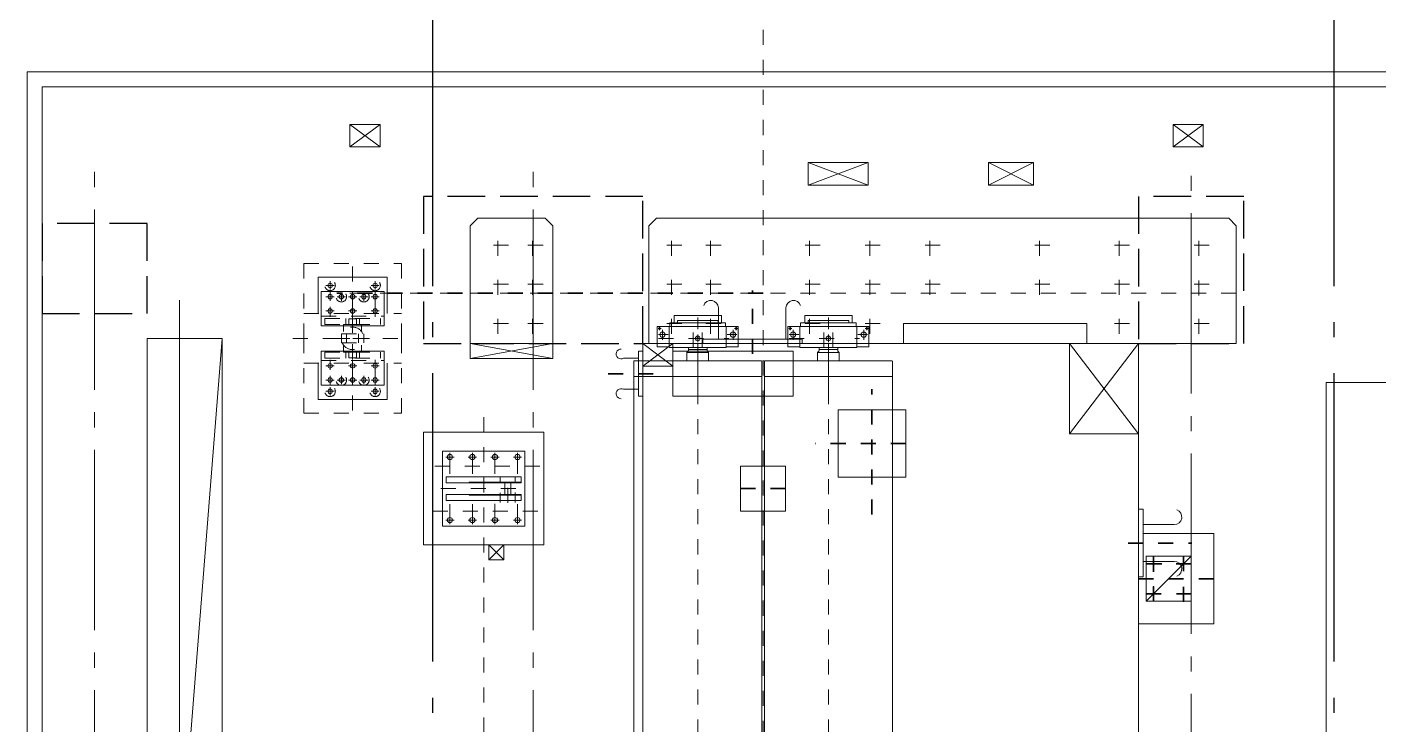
# Model space of a CAD drawing. Header units: metres. Extents: x 497148 to 498044, y 2998751 to 2999627.
# Drawn here: x 497595.23 to 497604.23, y 2999606.05 to 2999610.7 of the extents above; entities that cross this region are included whole.
import ezdxf

# ---------------------------------------------------------------- set-up
doc = ezdxf.new("R2010")
doc.units = ezdxf.units.M
for name, pattern in [('ACAD_ISO04W100', [30.5, 24, -3, 0.5, -3]), ('AD_LTYPE1 0 mm', [2, 1, -1]), ('AD_LTYPE2 0 mm', [16, 13, -1, 1, -1]), ('CENTER', [2, 1.25, -0.25, 0.25, -0.25]), ('DASH', [0.35, 0.25, -0.1]), ('点画线', [18, 12, -2, 2, -2]), ('虚线', [2, 1, -1])]:
    doc.linetypes.add(name, pattern=pattern)
for name, color, linetype, lineweight in [('ACAD0', 7, 'Continuous', 0), ('ACAD05', 4, 'AD_LTYPE2 0 mm', 0), ('ACAD实线', 7, 'Continuous', 0), ('EB0', 7, 'Continuous', 9), ('中心线层', 1, 'CENTER', 9), ('管道', 7, 'Continuous', 20), ('纸机', 7, 'Continuous', 0), ('虚线层', 6, '虚线', 18), ('设备', 253, 'Continuous', 15)]:
    doc.layers.add(name, color=color, linetype=linetype, lineweight=lineweight)
doc.layers.add('COLUMN', color=9, linetype='Continuous')
doc.layers.add('DOTE', color=1, linetype='CENTER')

# ---------------------------------------------------------------- blocks, each defined once
blk = doc.blocks.new('*X417')
at = {"layer": 'ACAD0', "color": 1, "linetype": 'AD_LTYPE1 0 mm', "lineweight": 0}
for p, q in [((7365.6, 4815.3), (7365.6, 4865.3)), ((7390.6, 4840.3), (7340.6, 4840.3))]:
    blk.add_line(p, q, dxfattribs=at)
at = {"layer": 'ACAD0', "color": 7, "linetype": 'Continuous', "lineweight": 0}
blk.add_circle((7365.6, 4840.3), 3.75, dxfattribs=at)
at = {"layer": 'ACAD0', "color": 1, "linetype": 'Continuous', "lineweight": 0}
blk.add_arc((7365.6, 4840.3), 5, 162, 72, dxfattribs=at)
blk = doc.blocks.new('*X418')
at = {"layer": 'ACAD0', "color": 1, "linetype": 'AD_LTYPE1 0 mm', "lineweight": 0}
for p, q in [((7365.6, 4815.3), (7365.6, 4865.3)), ((7390.6, 4840.3), (7340.6, 4840.3))]:
    blk.add_line(p, q, dxfattribs=at)
at = {"layer": 'ACAD0', "color": 7, "linetype": 'Continuous', "lineweight": 0}
blk.add_circle((7365.6, 4840.3), 3.75, dxfattribs=at)
at = {"layer": 'ACAD0', "color": 1, "linetype": 'Continuous', "lineweight": 0}
blk.add_arc((7365.6, 4840.3), 5, 162, 72, dxfattribs=at)
blk = doc.blocks.new('76677676_1')
at = {"layer": 'EB0'}
for p, q in [((0, 500), (-550, 500)), ((-550, 500), (-550, 0)), ((0, 500), (0, 0)), ((-25, 329), (-525, 329)), ((-525, 329), (-525, 289)), ((-177.7, 293), (-525, 293)), ((-25, 289), (-525, 289)), ((-455, 211), (-455, 289)), ((-415, 211), (-415, 289)), ((-177.7, 293), (-177.7, 289)), ((-25, 329), (-25, 289)), ((-25, 211), (-525, 211)), ((-525, 211), (-525, 171)), ((-177.7, 207), (-525, 207)), ((-177.7, 211), (-177.7, 207)), ((-25, 211), (-25, 171)), ((-25, 171), (-525, 171)), ((0, 0), (-550, 0))]:
    blk.add_line(p, q, dxfattribs=at)
for centre in [(-500, 460), (-350, 460), (-200, 460), (-50, 460), (-500, 40), (-350, 40), (-200, 40), (-50, 40)]:
    blk.add_circle(centre, 17.5, dxfattribs=at)
at = {"layer": '中心线层', "linetype": '点画线', "lineweight": 18}
for p, q in [((-527.5, 460), (-472.5, 460)), ((-500, 487.5), (-500, 432.5)), ((-377.5, 460), (-322.5, 460)), ((-350, 487.5), (-350, 432.5)), ((-227.5, 460), (-172.5, 460)), ((-200, 487.5), (-200, 432.5)), ((-77.5, 460), (-22.5, 460)), ((-50, 487.5), (-50, 432.5)), ((-527.5, 40), (-472.5, 40)), ((-500, 67.5), (-500, 12.5)), ((-377.5, 40), (-322.5, 40)), ((-350, 67.5), (-350, 12.5)), ((-227.5, 40), (-172.5, 40)), ((-200, 67.5), (-200, 12.5)), ((-77.5, 40), (-22.5, 40)), ((-50, 67.5), (-50, 12.5))]:
    blk.add_line(p, q, dxfattribs=at)
at = {"layer": '中心线层'}
for p, q in [((-435, 154.8), (-435, 343.5)), ((11.1, 250), (-565.6, 250)), ((-485, 157.8), (-485, 224.8)), ((-385, 158.3), (-385, 222.5))]:
    blk.add_line(p, q, dxfattribs=at)
at = {"layer": '虚线层'}
for p, q in [((-485, 293), (-485, 329)), ((-385, 293), (-385, 329))]:
    blk.add_line(p, q, dxfattribs=at)
blk = doc.blocks.new('rdg546565_5')
at = {"layer": 'ACAD05', "linetype": 'AD_LTYPE2 0 mm', "lineweight": 0}
for p, q in [((-117.8, -154.4), (-117.8, 138.3)), ((0, 0), (-229.8, 0))]:
    blk.add_line(p, q, dxfattribs=at)
at = {"layer": 'ACAD实线', "color": 6, "linetype": '虚线'}
for p, q in [((-57.8, 92.5), (-177.8, 92.5)), ((-177.8, 92.5), (-177.8, 45)), ((-92.8, 130), (-142.8, 130)), ((-142.8, 130), (-142.8, 92.5)), ((-92.8, 130), (-92.8, 92.5)), ((-57.8, 45), (-57.8, 92.5)), ((-42.8, 30), (-192.8, 30)), ((-192.8, -30), (-192.8, 30)), ((-157.8, -30), (-157.8, 30)), ((-77.8, -30), (-77.8, 30)), ((-42.8, -30), (-42.8, 30)), ((-42.8, -30), (-192.8, -30)), ((-177.8, -92.5), (-177.8, -45)), ((-57.8, -92.5), (-57.8, -45)), ((-57.8, -92.5), (-177.8, -92.5)), ((-142.8, -130), (-142.8, -92.5)), ((-92.8, -130), (-142.8, -130)), ((-92.8, -130), (-92.8, -92.5))]:
    blk.add_line(p, q, dxfattribs=at)
for start, end in [(23.57818, 156.42182), (203.57818, 336.42182)]:
    blk.add_arc((-117.8, 0), 75, start, end, dxfattribs=at)
blk = doc.blocks.new('545564')
at = {"layer": 'ACAD实线', "color": 1, "linetype": '点画线'}
for p, q in [((-360, 102.5), (-360, -7.1)), ((-360, 0), (-360, 20)), ((-210, 0), (-210, 20)), ((-60, 0), (-60, 20))]:
    blk.add_line(p, q, dxfattribs=at)
at = {"layer": 'EB0'}
for p, q in [((-420, 0), (-420, 228)), ((0, 228), (-420, 228)), ((0, 0), (0, 228)), ((0, 0), (-420, 0))]:
    blk.add_line(p, q, dxfattribs=at)
for centre in [(-360, 130), (-210, 130), (-60, 130), (-360, 35), (-210, 35), (-60, 35)]:
    blk.add_circle(centre, 15, dxfattribs=at)
at = {"layer": '中心线层'}
blk.add_line((-210, 174.7), (-210, 255.5), dxfattribs=at)
at = {"layer": '中心线层', "linetype": '点画线', "lineweight": 18}
for p, q in [((-387.5, 130), (-332.5, 130)), ((-360, 102.5), (-360, 170)), ((-237.5, 130), (-182.5, 130)), ((-210, 102.5), (-210, 170)), ((-87.5, 130), (-32.5, 130)), ((-60, 102.5), (-60, 170)), ((-387.5, 35), (-332.5, 35)), ((-360, 7.5), (-360, 62.5)), ((-237.5, 35), (-182.5, 35)), ((-210, 7.5), (-210, 62.5)), ((-87.5, 35), (-32.5, 35)), ((-60, 7.5), (-60, 62.5))]:
    blk.add_line(p, q, dxfattribs=at)
at = {"layer": '虚线层'}
for p, q in [((-25, 220), (-395, 220)), ((-395, 180), (-395, 220)), ((-255, 180), (-255, 217.5)), ((-165, 180), (-165, 217.5)), ((-25, 180), (-25, 220)), ((0, 165), (-420, 165)), ((-25, 180), (-395, 180))]:
    blk.add_line(p, q, dxfattribs=at)
blk = doc.blocks.new('A$C18155853')
at = {"layer": '设备', "linetype": 'ACAD_ISO04W100', "ltscale": 0.05}
for p, q in [((-7363.7, 5778.9), (-7363.7, -7939.6)), ((-4213.7, 3425), (-10201.7, 3425)), ((-7798.7, 2987.3), (-7798.7, -2540.5)), ((-6928.7, 2987.3), (-6928.7, -2540.5)), ((-9223.7, -2500), (-9223.7, 2671.1))]:
    blk.add_line(p, q, dxfattribs=at)
at = {"layer": '设备', "color": 1}
for p, q in [((-10113.7, 4550), (-9913.7, 4550)), ((-10113.7, 4400), (-10113.7, 4550)), ((-10113.7, 4550), (-9913.7, 4550)), ((-9913.7, 4400), (-10113.7, 4550)), ((-10113.7, 4400), (-9913.7, 4550)), ((-10084.9, 4550), (-9913.7, 4550)), ((-9913.7, 4400), (-9913.7, 4550)), ((-9913.7, 4400), (-9913.7, 4550)), ((-4633.7, 4550), (-4433.7, 4550)), ((-4633.7, 4400), (-4633.7, 4550)), ((-4633.7, 4550), (-4433.7, 4550)), ((-4433.7, 4400), (-4633.7, 4550)), ((-4633.7, 4400), (-4433.7, 4550)), ((-4604.9, 4550), (-4433.7, 4550)), ((-4433.7, 4400), (-4433.7, 4550)), ((-4433.7, 4400), (-4433.7, 4550)), ((-10113.7, 4400), (-9913.7, 4400)), ((-10113.7, 4400), (-9913.7, 4400)), ((-4633.7, 4400), (-4433.7, 4400)), ((-4633.7, 4400), (-4433.7, 4400))]:
    blk.add_line(p, q, dxfattribs=at)
at = {"layer": '设备', "color": 4}
for p, q in [((-7063.7, 4145), (-6663.7, 4295)), ((-6663.7, 4145), (-7063.7, 4295)), ((-7063.7, 4295), (-6663.7, 4295)), ((-7063.7, 4295), (-7063.7, 4145)), ((-6663.7, 4295), (-6663.7, 4145)), ((-5863.7, 4145), (-5563.7, 4295)), ((-5563.7, 4145), (-5863.7, 4295)), ((-5863.7, 4295), (-5563.7, 4295)), ((-5863.7, 4295), (-5863.7, 4145)), ((-5563.7, 4295), (-5563.7, 4145)), ((-7063.7, 4145), (-6663.7, 4145)), ((-5863.7, 4145), (-5563.7, 4145)), ((-9263.7, 3925), (-9313.7, 3875)), ((-9263.7, 3925), (-9313.7, 3875)), ((-9313.7, 3090), (-9313.7, 3875)), ((-9313.7, 3090), (-9313.7, 3875)), ((-8813.7, 3925), (-9263.7, 3925)), ((-8813.7, 3925), (-9263.7, 3925)), ((-8763.7, 3875), (-8813.7, 3925)), ((-8763.7, 3875), (-8813.7, 3925)), ((-8763.7, 3090), (-8763.7, 3875)), ((-8763.7, 3090), (-8763.7, 3875)), ((-8123.7, 3875), (-8073.7, 3925)), ((-8123.7, 3090), (-8123.7, 3875)), ((-8073.7, 3925), (-4863.7, 3925)), ((-4863.7, 3925), (-4263.7, 3925)), ((-4213.7, 3875), (-4263.7, 3925)), ((-4213.7, 3090), (-4213.7, 3875)), ((-7661.5, 3327.7), (-7661.5, 3120)), ((-7661.5, 3327.7), (-7661.5, 3120)), ((-7211.3, 3327.7), (-7211.3, 3120)), ((-6428.7, 3223), (-5418.4, 3223)), ((-6428.7, 3223), (-6428.7, 3090)), ((-6402.4, 3223), (-5208.7, 3223)), ((-5208.7, 3223), (-5208.7, 3090)), ((-11463.7, 3125), (-11463.7, 0)), ((-10963.7, 3125), (-11463.7, 3125)), ((-11463.7, -3125), (-10963.7, 3125)), ((-10963.7, 3125), (-10963.7, 0)), ((-8763.7, 3090), (-9313.7, 3090)), ((-9313.7, 3090), (-9313.7, 2990)), ((-8763.7, 2990), (-9313.7, 3090)), ((-9313.7, 2990), (-8763.7, 3090)), ((-8763.7, 3090), (-9313.7, 3090)), ((-9313.7, 3090), (-9313.7, 2990)), ((-8763.7, 2990), (-9313.7, 3090)), ((-9313.7, 2990), (-8763.7, 3090)), ((-8763.7, 3090), (-8763.7, 2990)), ((-8763.7, 3090), (-8763.7, 2990)), ((-7963.7, 2940), (-8163.7, 3090)), ((-8163.7, 2940), (-7963.7, 3090)), ((-8163.7, 3090), (-8163.7, 2940)), ((-8163.7, 3090), (-4863.7, 3090)), ((-7963.7, 2940), (-7963.7, 3090)), ((-7103.7, 3120), (-7763.7, 3120)), ((-7763.7, 3120), (-7763.7, 3090)), ((-7103.7, 3090), (-7763.7, 3090)), ((-7103.7, 3120), (-7103.7, 3090)), ((-5323.7, 3090), (-5323.7, 2490)), ((-5323.7, 3090), (-4863.7, 2490)), ((-4863.7, 3090), (-5323.7, 2490)), ((-4863.7, 3090), (-4863.7, 2433.1)), ((-4863.7, 3090), (-4213.7, 3090)), ((-8763.7, 2990), (-9313.7, 2990)), ((-8763.7, 2990), (-9313.7, 2990)), ((-8292.2, 2993.8), (-8193.7, 2993.8)), ((-8193.7, 3040), (-8193.7, 2740)), ((-8193.7, 3040), (-8163.7, 3040)), ((-8163.7, 3040), (-8163.7, 2740)), ((-7963.7, 3040), (-7963.7, 2740)), ((-7963.7, 3040), (-7163.7, 3040)), ((-7163.7, 3040), (-7163.7, 2740)), ((-8163.7, 2940), (-7963.7, 2940)), ((-8292.2, 2786.2), (-8193.7, 2786.2)), ((-8193.7, 2740), (-8163.7, 2740)), ((-7963.7, 2740), (-7163.7, 2740)), ((-6413.7, 2650), (-6863.7, 2650)), ((-6863.7, 2650), (-6863.7, 2425)), ((-6413.7, 2200), (-6413.7, 2650)), ((-4863.7, 2563.1), (-4863.7, 400)), ((-9623.7, 1750), (-9623.7, 2500)), ((-8823.7, 2500), (-9623.7, 2500)), ((-9623.7, 1750), (-9623.7, 2500)), ((-8823.7, 2500), (-9623.7, 2500)), ((-8823.7, 1750), (-8823.7, 2500)), ((-8823.7, 1750), (-8823.7, 2500)), ((-5323.7, 2490), (-4863.7, 2490)), ((-4863.7, 2050), (-4863.7, 2500)), ((-6863.7, 2425), (-6863.7, 2200)), ((-7213.7, 2275), (-7513.7, 2275)), ((-7513.7, 2275), (-7513.7, 2125)), ((-7213.7, 1975), (-7213.7, 2275)), ((-6863.7, 2200), (-6413.7, 2200)), ((-7513.7, 2125), (-7513.7, 1975)), ((-4833.7, 1987.5), (-4863.7, 1987.5)), ((-4833.7, 1537.5), (-4833.7, 1987.5)), ((-7513.7, 1975), (-7213.7, 1975)), ((-4626, 1885.2), (-4833.7, 1885.2)), ((-4363.7, 1825), (-4833.7, 1825)), ((-4363.7, 1825), (-4363.7, 1225)), ((-8823.7, 1750), (-9623.7, 1750)), ((-8823.7, 1750), (-9623.7, 1750)), ((-9188.7, 1650), (-9188.7, 1750)), ((-9088.7, 1750), (-9188.7, 1650)), ((-9188.7, 1750), (-9088.7, 1650)), ((-9188.7, 1650), (-9188.7, 1750)), ((-9088.7, 1750), (-9188.7, 1650)), ((-9188.7, 1750), (-9088.7, 1650)), ((-9088.7, 1750), (-9088.7, 1650)), ((-9088.7, 1750), (-9088.7, 1650)), ((-9088.7, 1650), (-9188.7, 1650)), ((-9088.7, 1650), (-9188.7, 1650)), ((-4626, 1639.8), (-4833.7, 1639.8)), ((-4813.7, 1375), (-4813.7, 1675)), ((-4513.7, 1675), (-4813.7, 1675)), ((-4513.7, 1675), (-4813.7, 1375)), ((-4514, 1625), (-4613.4, 1625)), ((-4563.7, 1575.3), (-4563.7, 1674.7)), ((-4513.7, 1375), (-4513.7, 1675)), ((-4833.7, 1537.5), (-4863.7, 1537.5)), ((-8163.7, -2191.3), (-8163.7, 1521.8)), ((-8163.7, -1623.4), (-8163.7, 1459.6)), ((-4763.7, 1373.7), (-4763.7, 1476.3)), ((-4712.4, 1425), (-4815, 1425)), ((-4513.7, 1375), (-4813.7, 1375)), ((-4363.7, 1225), (-4863.7, 1225))]:
    blk.add_line(p, q, dxfattribs=at)
at = {"layer": '设备', "color": 1, "linetype": '点画线', "lineweight": 18}
for p, q in [((-9128.7, 3675), (-9128.7, 3815)), ((-9128.7, 3675), (-9128.7, 3815)), ((-8898.7, 3675), (-8898.7, 3815)), ((-8898.7, 3675), (-8898.7, 3815)), ((-7973.7, 3675), (-7973.7, 3815)), ((-7713.7, 3675), (-7713.7, 3815)), ((-7053.7, 3675), (-7053.7, 3815)), ((-6653.7, 3675), (-6653.7, 3815)), ((-6253.7, 3675), (-6253.7, 3815)), ((-5523.7, 3675), (-5523.7, 3815)), ((-4993.7, 3675), (-4993.7, 3815)), ((-4463.7, 3675), (-4463.7, 3815)), ((-9058.7, 3745), (-9198.7, 3745)), ((-9058.7, 3745), (-9198.7, 3745)), ((-8828.7, 3745), (-8968.7, 3745)), ((-8828.7, 3745), (-8968.7, 3745)), ((-7903.7, 3745), (-8043.7, 3745)), ((-7643.7, 3745), (-7783.7, 3745)), ((-6983.7, 3745), (-7123.7, 3745)), ((-6583.7, 3745), (-6723.7, 3745)), ((-6183.7, 3745), (-6323.7, 3745)), ((-5453.7, 3745), (-5593.7, 3745)), ((-4923.7, 3745), (-5063.7, 3745)), ((-4393.7, 3745), (-4533.7, 3745)), ((-9128.7, 3415), (-9128.7, 3555)), ((-9128.7, 3415), (-9128.7, 3555)), ((-8898.7, 3415), (-8898.7, 3555)), ((-8898.7, 3415), (-8898.7, 3555)), ((-7973.7, 3415), (-7973.7, 3555)), ((-7713.7, 3415), (-7713.7, 3555)), ((-7053.7, 3415), (-7053.7, 3555)), ((-6653.7, 3415), (-6653.7, 3555)), ((-6253.7, 3415), (-6253.7, 3555)), ((-5523.7, 3415), (-5523.7, 3555)), ((-4993.7, 3415), (-4993.7, 3555)), ((-4463.7, 3410.2), (-4463.7, 3550.2)), ((-9058.7, 3485), (-9198.7, 3485)), ((-9058.7, 3485), (-9198.7, 3485)), ((-8828.7, 3485), (-8968.7, 3485)), ((-8828.7, 3485), (-8968.7, 3485)), ((-7903.7, 3485), (-8043.7, 3485)), ((-7643.7, 3485), (-7783.7, 3485)), ((-6983.7, 3485), (-7123.7, 3485)), ((-6583.7, 3485), (-6723.7, 3485)), ((-6183.7, 3485), (-6323.7, 3485)), ((-5453.7, 3485), (-5593.7, 3485)), ((-4923.7, 3485), (-5063.7, 3485)), ((-4393.7, 3485), (-4533.7, 3485)), ((-9128.7, 3155), (-9128.7, 3295)), ((-9128.7, 3155), (-9128.7, 3295)), ((-8898.7, 3155), (-8898.7, 3295)), ((-8898.7, 3155), (-8898.7, 3295)), ((-7973.7, 3155), (-7973.7, 3295)), ((-7713.7, 3155), (-7713.7, 3295)), ((-7053.7, 3155), (-7053.7, 3295)), ((-6653.7, 3155), (-6653.7, 3295)), ((-4993.7, 3155), (-4993.7, 3295)), ((-4463.7, 3155), (-4463.7, 3295)), ((-9058.7, 3225), (-9198.7, 3225)), ((-9058.7, 3225), (-9198.7, 3225)), ((-8828.7, 3225), (-8968.7, 3225)), ((-8828.7, 3225), (-8968.7, 3225)), ((-7903.7, 3225), (-8043.7, 3225)), ((-7643.7, 3225), (-7783.7, 3225)), ((-6983.7, 3225), (-7123.7, 3225)), ((-6583.7, 3225), (-6723.7, 3225)), ((-4923.7, 3225), (-5063.7, 3225)), ((-4393.7, 3225), (-4533.7, 3225)), ((-8849.7, 2275), (-9557.7, 2275)), ((-8849.7, 2275), (-9557.7, 2275)), ((-9448.7, 2222.3), (-9448.7, 2327.7)), ((-9448.7, 2222.3), (-9448.7, 2327.7)), ((-9298.7, 2222.3), (-9298.7, 2327.7)), ((-9298.7, 2222.3), (-9298.7, 2327.7)), ((-9148.7, 2222.3), (-9148.7, 2327.7)), ((-9148.7, 2222.3), (-9148.7, 2327.7)), ((-8998.7, 2222.3), (-8998.7, 2327.7)), ((-8998.7, 2222.3), (-8998.7, 2327.7)), ((-9448.7, 1922.3), (-9448.7, 2027.7)), ((-9298.7, 1922.3), (-9298.7, 2027.7)), ((-9298.7, 1922.3), (-9298.7, 2027.7)), ((-9148.7, 1922.6), (-9148.7, 2027.4)), ((-9148.7, 1922.6), (-9148.7, 2027.4)), ((-8998.7, 1922.3), (-8998.7, 2027.7)), ((-8998.7, 1922.3), (-8998.7, 2027.7)), ((-8863.4, 1975), (-9560.2, 1975)), ((-8863.4, 1975), (-9560.2, 1975))]:
    blk.add_line(p, q, dxfattribs=at)
at = {"layer": '设备', "color": 6, "linetype": '虚线'}
for p, q in [((-10421.7, 3623), (-10421.7, 3125.5)), ((-10421.7, 3623), (-9771.7, 3623)), ((-9771.7, 3623), (-9771.7, 3125.5)), ((-10421.7, 3290), (-9771.7, 3290)), ((-10421.7, 2627), (-10421.7, 3124.5)), ((-9771.7, 2627), (-9771.7, 3124.5)), ((-10421.3, 2960), (-9771.7, 2960)), ((-10421.7, 2627), (-9771.7, 2627))]:
    blk.add_line(p, q, dxfattribs=at)
at = {"layer": '设备', "color": 1, "linetype": '点画线'}
for p, q in [((-10096.3, 3604.2), (-10096.3, 3163)), ((-10021.3, 3387.5), (-10021.3, 3412.5)), ((-10494.9, 3125), (-9696.7, 3125)), ((-10494.9, 3125), (-9696.7, 3125)), ((-10096.3, 2645.8), (-10096.3, 3087)), ((-10096.3, 2645.8), (-10096.3, 3087)), ((-10021.3, 2862.5), (-10021.3, 2837.5))]:
    blk.add_line(p, q, dxfattribs=at)
at = {"layer": '设备'}
for p, q in [((-10326.7, 3290), (-10326.7, 3531.5)), ((-10326.3, 3531.5), (-9866.7, 3531.5)), ((-9866.7, 3290), (-9866.7, 3531.5)), ((-10326.7, 2960), (-10326.7, 2718.5)), ((-9866.7, 2960), (-9866.7, 2718.5)), ((-10326.7, 2718.5), (-9866.7, 2718.5))]:
    blk.add_line(p, q, dxfattribs=at)
at = {"layer": '设备', "linetype": '点画线', "lineweight": 18}
for p, q in [((-10218.8, 3477.5), (-10273.8, 3477.5)), ((-10246.3, 3505), (-10246.3, 3450)), ((-10171.3, 3430), (-10171.3, 3375)), ((-10021.3, 3430), (-10021.3, 3375)), ((-9918.8, 3477.5), (-9973.8, 3477.5)), ((-9946.3, 3505), (-9946.3, 3450)), ((-10198.8, 3402.5), (-10143.8, 3402.5)), ((-9993.8, 3402.5), (-10048.8, 3402.5)), ((-10246.3, 2745), (-10246.3, 2800)), ((-10198.8, 2847.5), (-10143.8, 2847.5)), ((-10171.3, 2820), (-10171.3, 2875)), ((-9993.8, 2847.5), (-10048.8, 2847.5)), ((-10021.3, 2820), (-10021.3, 2875)), ((-9946.3, 2745), (-9946.3, 2800)), ((-10218.8, 2772.5), (-10273.8, 2772.5)), ((-9918.8, 2772.5), (-9973.8, 2772.5))]:
    blk.add_line(p, q, dxfattribs=at)
at = {"layer": '设备', "color": 1, "linetype": '点画线', "lineweight": 35}
for p, q in [((-7363.7, 3425), (-10201.7, 3425)), ((-7433.7, 3021.3), (-7433.7, 3443.4)), ((-7433.7, 3120), (-7433.7, 3021.3)), ((-8095, 2890), (-8407.9, 2890)), ((-8193.7, 2890), (-8095, 2890)), ((-6638.7, 1951.5), (-6638.7, 2787.9)), ((-6413.7, 2425), (-7016.2, 2425)), ((-7213.7, 2125), (-7513.7, 2125)), ((-4932.4, 1762.5), (-4510.3, 1762.5)), ((-4709.5, 1625), (-4817.9, 1625)), ((-4709.5, 1625), (-4817.9, 1625)), ((-4763.7, 1570.8), (-4763.7, 1679.2)), ((-4763.7, 1570.8), (-4763.7, 1679.2)), ((-4514, 1625), (-4613.4, 1625)), ((-4563.7, 1575.3), (-4563.7, 1674.7)), ((-4363.7, 1525), (-4863.7, 1525)), ((-4763.7, 1373.7), (-4763.7, 1476.3)), ((-4563.7, 1372), (-4563.7, 1478)), ((-4563.7, 1372), (-4563.7, 1478)), ((-4712.4, 1425), (-4815, 1425)), ((-4510.8, 1425), (-4616.7, 1425)), ((-4510.8, 1425), (-4616.7, 1425))]:
    blk.add_line(p, q, dxfattribs=at)
at = {"layer": '设备', "ltscale": 0.05}
blk.add_line((-11248.7, 3378.5), (-11248.7, -3283.6), dxfattribs=at)
at = {"layer": '设备', "linetype": 'Continuous', "lineweight": 0}
for p, q in [((-7641.2, 3278), (-7956.2, 3278)), ((-7956.2, 3228), (-7956.2, 3278)), ((-7663.7, 3243), (-7933.7, 3243)), ((-7933.7, 3228), (-7933.7, 3243)), ((-7663.7, 3228), (-7663.7, 3243)), ((-7641.2, 3228), (-7641.2, 3278)), ((-6771.2, 3278), (-7086.2, 3278)), ((-7086.2, 3228), (-7086.2, 3278)), ((-6793.7, 3243), (-7063.7, 3243)), ((-7063.7, 3228), (-7063.7, 3243)), ((-6793.7, 3228), (-6793.7, 3243)), ((-6771.2, 3228), (-6771.2, 3278)), ((-8068.7, 3068), (-8068.7, 3205)), ((-8068.7, 3205), (-7528.7, 3205)), ((-7988.7, 3065), (-7988.7, 3205)), ((-7613.7, 3228), (-7983.7, 3228)), ((-7983.7, 3205), (-7983.7, 3228)), ((-7613.7, 3205), (-7613.7, 3228)), ((-7608.7, 3065), (-7608.7, 3205)), ((-7528.7, 3068), (-7528.7, 3205)), ((-7198.7, 3068), (-7198.7, 3205)), ((-7198.7, 3205), (-6658.7, 3205)), ((-7118.7, 3065), (-7118.7, 3205)), ((-6743.7, 3228), (-7113.7, 3228)), ((-7113.7, 3205), (-7113.7, 3228)), ((-6743.7, 3205), (-6743.7, 3228)), ((-6738.7, 3065), (-6738.7, 3205)), ((-6658.7, 3068), (-6658.7, 3205)), ((-8163.7, 1773.1), (-8163.7, 3090)), ((-8068.7, 3068), (-7988.7, 3068)), ((-7988.7, 3065), (-7608.7, 3065)), ((-7861.2, 3050.1), (-7861.2, 3065)), ((-7861.2, 3050.1), (-7861.2, 3065)), ((-7736.2, 3050.1), (-7736.2, 3065)), ((-7736.2, 3050.1), (-7736.2, 3065)), ((-7528.7, 3068), (-7608.7, 3068)), ((-7198.7, 3068), (-7118.7, 3068)), ((-7118.7, 3065), (-6738.7, 3065)), ((-6991.2, 3050.1), (-6991.2, 3065)), ((-6866.2, 3050.1), (-6866.2, 3065)), ((-6658.7, 3068), (-6738.7, 3068)), ((-8224.7, 2872), (-8224.7, 2973)), ((-8224.7, 2973), (-8224.7, -2973)), ((-8222.7, 2975), (-7871.2, 2975)), ((-7871.2, 2975), (-7871.2, 3032)), ((-7726.2, 3032), (-7871.2, 3032)), ((-7374.7, 2975), (-7871.2, 2975)), ((-7736.2, 3050.1), (-7861.2, 3050.1)), ((-7736.2, 3050.1), (-7861.2, 3050.1)), ((-7736.2, 3050.1), (-7861.2, 3050.1)), ((-7736.2, 3050.1), (-7861.2, 3050.1)), ((-7726.2, 2975), (-7726.2, 3032)), ((-7372.7, 2975), (-7372.7, -2973)), ((-7372.7, 2872), (-7372.7, 2973)), ((-7354.7, 2975), (-7354.7, -2973)), ((-7354.7, 2872), (-7354.7, 2973)), ((-7352.7, 2975), (-7001.2, 2975)), ((-7001.2, 2975), (-7001.2, 3032)), ((-7001.2, 2975), (-7001.2, 3032)), ((-6856.2, 3032), (-7001.2, 3032)), ((-6504.7, 2975), (-7001.2, 2975)), ((-6866.2, 3050.1), (-6991.2, 3050.1)), ((-6866.2, 3050.1), (-6991.2, 3050.1)), ((-6866.2, 3050.1), (-6991.2, 3050.1)), ((-6866.2, 3050.1), (-6991.2, 3050.1)), ((-6856.2, 2975), (-6856.2, 3032)), ((-6856.2, 2975), (-6856.2, 3032)), ((-6502.7, 2973), (-6502.7, -2973)), ((-7372.7, 2872), (-8224.7, 2872)), ((-8224.7, 2872), (-8181.2, 2872)), ((-8223.7, 2872), (-7798.7, 2872)), ((-7373.7, 2872), (-7798.7, 2872)), ((-6502.7, 2872), (-7354.7, 2872)), ((-8163.7, 1773.1), (-8163.7, 1521.8))]:
    blk.add_line(p, q, dxfattribs=at)
at = {"layer": '设备', "linetype": 'AD_LTYPE1 0 mm', "lineweight": 0}
for p, q in [((-7798.7, 2787.3), (-7798.7, 3263.8)), ((-6928.7, 2787.3), (-6928.7, 3263.8)), ((-8059.6, 3125), (-7736.2, 3125)), ((-8059.6, 3125), (-7736.2, 3125)), ((-8059.6, 3125), (-7736.2, 3125)), ((-7189.6, 3125), (-6866.2, 3125)), ((-7798.7, 2778.8), (-7798.7, 3040.2)), ((-6928.7, 2778.8), (-6928.7, 3040.2))]:
    blk.add_line(p, q, dxfattribs=at)
at = {"layer": '设备', "color": 1, "linetype": 'AD_LTYPE1 0 mm', "lineweight": 0}
for p, q in [((-8062.5, 3190), (-8042.9, 3190)), ((-8053.7, 3179.3), (-8053.7, 3200.1)), ((-8033.7, 3114.3), (-8033.7, 3182.6)), ((-7563.7, 3114.3), (-7563.7, 3182.6)), ((-7535, 3190), (-7554.6, 3190)), ((-7543.7, 3179.3), (-7543.7, 3200.1)), ((-7192.5, 3190), (-7172.9, 3190)), ((-7183.7, 3179.3), (-7183.7, 3200.1)), ((-7163.7, 3114.3), (-7163.7, 3182.6)), ((-6693.7, 3114.3), (-6693.7, 3182.6)), ((-6665, 3190), (-6684.6, 3190)), ((-6673.7, 3179.3), (-6673.7, 3200.1)), ((-8059.7, 3150), (-7995.5, 3150)), ((-7974.1, 3125), (-8005.6, 3125)), ((-7623.3, 3125), (-7591.8, 3125)), ((-7537.8, 3150), (-7601.9, 3150)), ((-7189.7, 3150), (-7125.5, 3150)), ((-7104.1, 3125), (-7135.6, 3125)), ((-6753.3, 3125), (-6721.8, 3125)), ((-6667.8, 3150), (-6731.9, 3150))]:
    blk.add_line(p, q, dxfattribs=at)
at = {"layer": '设备', "color": 5, "linetype": 'AD_LTYPE2 0 mm', "lineweight": 0}
for p, q in [((-7828.7, 3065), (-7828.7, 3205)), ((-7768.7, 3065), (-7768.7, 3205)), ((-6958.7, 3065), (-6958.7, 3205)), ((-6898.7, 3065), (-6898.7, 3205))]:
    blk.add_line(p, q, dxfattribs=at)
at = {"layer": '设备', "lineweight": 15, "ltscale": 0.05}
blk.add_lwpolyline([(-3614, -2829.8), (-414, -2829.8), (-414, 2830.2), (-3614, 2830.2)], close=True, dxfattribs=at)
at = {"layer": '设备', "color": 6, "linetype": '虚线'}
for centre in [(-10246.3, 3477.5), (-9946.3, 3477.5), (-10171.3, 3402.5), (-10021.3, 3402.5), (-10171.3, 2847.5), (-10021.3, 2847.5), (-10246.3, 2772.5), (-9946.3, 2772.5)]:
    blk.add_circle(centre, 35, dxfattribs=at)
at = {"layer": '设备'}
for centre in [(-10246.3, 3477.5), (-9946.3, 3477.5), (-10171.3, 3402.5), (-10021.3, 3402.5), (-10171.3, 2847.5), (-10021.3, 2847.5), (-10246.3, 2772.5), (-9946.3, 2772.5)]:
    blk.add_circle(centre, 15, dxfattribs=at)
at = {"layer": '设备', "linetype": 'Continuous', "lineweight": 0}
for centre, radius in [((-8053.7, 3190), 6), ((-8033.7, 3150), 17.5), ((-7563.7, 3150), 17.5), ((-7543.7, 3190), 6), ((-7183.7, 3190), 6), ((-7163.7, 3150), 17.5), ((-6693.7, 3150), 17.5), ((-6673.7, 3190), 6), ((-7798.7, 3125), 15.5), ((-6928.7, 3125), 15.5)]:
    blk.add_circle(centre, radius, dxfattribs=at)
at = {"layer": '设备', "color": 4}
for centre, radius, start, end in [((-7711.5, 3327.7), 50, 0, 161.54171), ((-7161.3, 3327.7), 50, 18.45829, 180), ((-8309.2, 3021.5), 32.5, 87.86478, 301.58156), ((-8308.3, 2756.8), 33.5, 61.24615, 270.5001), ((-4626, 1935.2), 50, 270, 71.54171), ((-4626, 1589.8), 50, 288.45829, 90)]:
    blk.add_arc(centre, radius, start, end, dxfattribs=at)
at = {"layer": '设备', "linetype": 'Continuous', "lineweight": 0}
for centre, radius, start, end in [((-8222.7, 2973), 2, 90, 180), ((-7875.7, 3046.3), 15, 287.4576, 14.83511), ((-7721.7, 3046.3), 15, 165.16489, 252.5424), ((-7374.7, 2973), 2, 0, 90), ((-7352.7, 2973), 2, 90, 180), ((-7005.7, 3046.3), 15, 287.4576, 14.83511), ((-6851.7, 3046.3), 15, 165.16489, 252.5424), ((-6504.7, 2973), 2, 0, 90)]:
    blk.add_arc(centre, radius, start, end, dxfattribs=at)
at = {"layer": '设备', "color": 1, "linetype": '点画线', "rotation": 180}
blk.add_blockref('545564', (-10306.3, 3437.5), dxfattribs=at)
at = {"layer": '设备', "color": 6, "linetype": '虚线', "rotation": 180}
blk.add_blockref('rdg546565_5', (-10214.1, 3125), dxfattribs=at)
at = {"layer": '设备', "color": 1, "linetype": '点画线', "xscale": -1}
blk.add_blockref('545564', (-10306.3, 2812.5), dxfattribs=at)
at = {"layer": '设备', "color": 1, "linetype": 'AD_LTYPE1 0 mm', "lineweight": 0, "xscale": -1, "rotation": 90}
for name, p in [('*X418', (-2958.4, 10490.6)), ('*X417', (-2088.4, 10490.6))]:
    blk.add_blockref(name, p, dxfattribs=at)
at = {"layer": '设备', "color": 2, "linetype": '虚线', "xscale": -1}
blk.add_blockref('76677676_1', (-9498.7, 1875), dxfattribs=at)
blk = doc.blocks.new('A$Ce080179e')
at = {"layer": 'COLUMN', "color": 5, "linetype": 'DASH'}
for p, q in [((75.8359, 29.97), (74.3759, 29.97)), ((74.3759, 29.97), (74.3759, 28.99)), ((75.8359, 28.99), (75.8359, 29.97)), ((79.8359, 29.9703), (79.1359, 29.9703)), ((79.1359, 29.9703), (79.1359, 28.9903)), ((79.8359, 28.9903), (79.8359, 29.9703)), ((72.5359, 29.7901), (71.8359, 29.7901)), ((71.8359, 29.7901), (71.8359, 29.1901)), ((72.5359, 29.1901), (72.5359, 29.7901)), ((71.8359, 29.1901), (72.5359, 29.1901)), ((74.3759, 28.99), (75.8359, 28.99)), ((79.1359, 28.9903), (79.8359, 28.9903))]:
    blk.add_line(p, q, dxfattribs=at)
at = {"layer": 'DOTE', "color": 251, "linetype": 'ACAD_ISO04W100', "ltscale": 0.08}
for p, q in [((74.4359, 43.7928), (74.4359, 4.962)), ((80.4359, 43.7928), (80.4359, 4.962))]:
    blk.add_line(p, q, dxfattribs=at)
at = {"layer": '纸机', "linetype": 'ACAD_ISO04W100', "ltscale": 0.05}
for p, q in [((72.1859, 17.4825), (72.1859, 30.1978)), ((75.1059, 17.4825), (75.1059, 30.1978)), ((79.4859, 17.4575), (79.4859, 30.1728))]:
    blk.add_line(p, q, dxfattribs=at)
at = {"layer": '纸机', "color": 2, "ltscale": 0.05}
blk.add_lwpolyline([(86.2859, 30.8), (71.7359, 30.8), (71.7359, 16.25), (86.2859, 16.25), (86.2859, 20.8)], dxfattribs=at)
blk.add_lwpolyline([(71.8359, 16.35), (86.1859, 16.35), (86.1859, 30.7), (71.8359, 30.7)], close=True, dxfattribs=at)
at = {"layer": '管道', "lineweight": 5, "ltscale": 0.05, "xscale": 0.001, "yscale": 0.001, "zscale": 0.001}
blk.add_blockref('A$C18155853', (83.9997, 25.8998), dxfattribs=at)

msp = doc.modelspace()

# ---------------------------------------------------------------- block references
msp.add_blockref('A$Ce080179e', (497523.4984, 2999579.5994))

doc.saveas('drawing.dxf')
